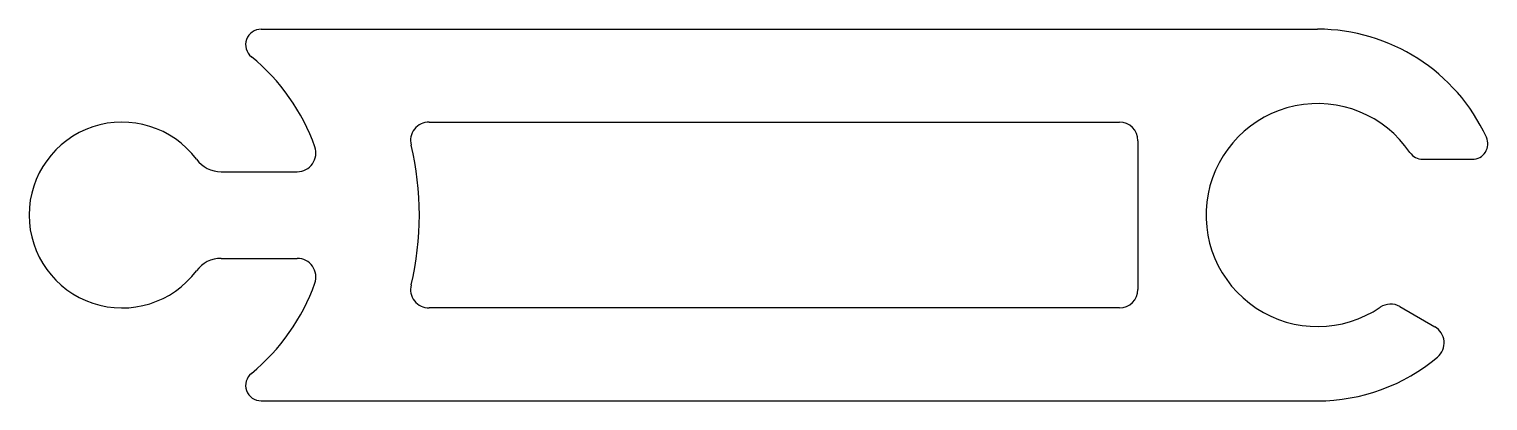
# Model space of a CAD drawing. Extents: x 351.4 to 375, y 676.7 to 682.7.
import ezdxf

# ---------------------------------------------------------------- set-up
doc = ezdxf.new("R2010")
doc.units = 0
doc.layers.get('0').update_dxf_attribs({"linetype": 'CONTINUOUS'})

msp = doc.modelspace()

# ---------------------------------------------------------------- linework, layer by layer
for p, q in [((355.166, 682.675), (372.221, 682.675)), ((357.878, 681.175), (369.021, 681.175)), ((369.321, 680.875), (369.321, 678.475)), ((373.918, 680.575), (374.719, 680.575)), ((354.521, 680.375), (355.75, 680.375)), ((354.521, 678.975), (355.75, 678.975)), ((373.55, 678.197), (374.113, 677.872)), ((369.021, 678.175), (357.878, 678.175)), ((355.166, 676.675), (372.221, 676.675))]:
    msp.add_line(p, q)
for centre, radius, start, end in [((355.166, 682.425), 0.25, 90, 230.7731), ((372.221, 679.675), 3, 24.7199, 90), ((352.921, 679.675), 3.3, 19.4712, 50.7731), ((372.221, 679.675), 1.8, 34.1233, 304.1335), ((352.921, 679.675), 1.5, 36.8699, 323.1301), ((357.878, 680.875), 0.3, 90, 193.609), ((369.021, 680.875), 0.3, 0, 90), ((355.75, 680.675), 0.3, 270, 19.4712), ((352.921, 679.675), 4.8, 346.391, 13.609), ((374.719, 680.825), 0.25, 270, 24.7199), ((354.521, 680.875), 0.5, 216.8699, 270), ((373.918, 680.825), 0.25, 214.1233, 270), ((354.521, 678.475), 0.5, 90, 143.1301), ((355.75, 678.675), 0.3, 340.5288, 90), ((352.921, 679.675), 3.3, 309.2269, 340.5288), ((357.878, 678.475), 0.3, 166.391, 270), ((369.021, 678.475), 0.3, 270, 0), ((373.4, 677.937), 0.3, 60, 124.1335), ((373.963, 677.612), 0.3, 310.1642, 60), ((372.221, 679.675), 3, 270, 310.1642), ((355.166, 676.925), 0.25, 129.2269, 270)]:
    msp.add_arc(centre, radius, start, end)

doc.saveas('drawing.dxf')
